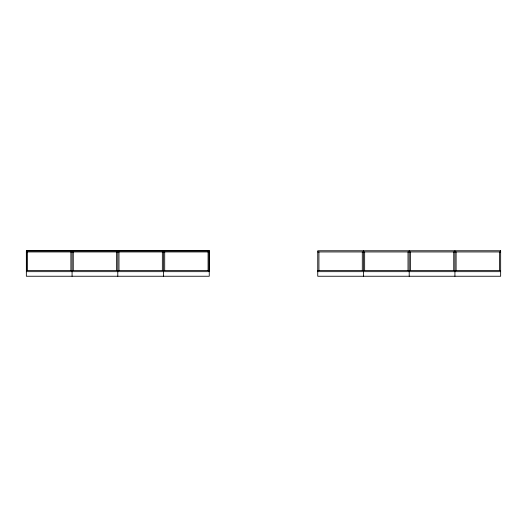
<?xml version="1.0" encoding="UTF-8"?>
<svg xmlns="http://www.w3.org/2000/svg" width="527" height="527" viewBox="0 0 527 527"><rect width="100%" height="100%" fill="white"/><g stroke="black" fill="none" stroke-linecap="round" stroke-linejoin="round"><path stroke-width="0.79" d="M71.942 250.892L26.482 250.892L26.482 271.537M72.206 250.892L117.673 250.892M117.929 250.892L163.396 250.892M163.653 250.892L209.12 250.892L209.12 271.537M26.35 251.939L209.252 251.939M317.748 251.939L500.65 251.939M26.35 270.489L209.252 270.489M317.748 270.489L500.65 270.489M26.35 271.662L209.252 271.662M317.748 271.662L500.65 271.662M499.477 251.939L499.477 270.489M456.099 251.939L456.099 270.489M454.926 250.76L454.926 276.24M453.747 251.939L453.747 270.489M410.375 251.939L410.375 270.489M409.202 250.76L409.202 276.24M408.023 251.939L408.023 270.489M364.651 251.939L364.651 270.489M363.472 250.76L363.472 276.24M362.299 251.939L362.299 270.489M318.927 251.939L318.927 270.489M208.073 251.939L208.073 270.489M164.701 251.939L164.701 270.489M163.528 250.76L163.528 276.24M162.349 251.939L162.349 270.489M118.977 251.939L118.977 270.489M117.798 250.76L117.798 276.24M116.625 251.939L116.625 270.489M73.253 251.939L73.253 270.489M72.074 250.76L72.074 276.24M70.901 251.939L70.901 270.489M27.523 251.939L27.523 270.489M209.252 250.76L26.35 250.76L26.35 276.24L209.252 276.24L209.252 250.76M500.65 250.76L317.748 250.76L317.748 276.24L500.65 276.24L500.65 250.76"/></g></svg>
